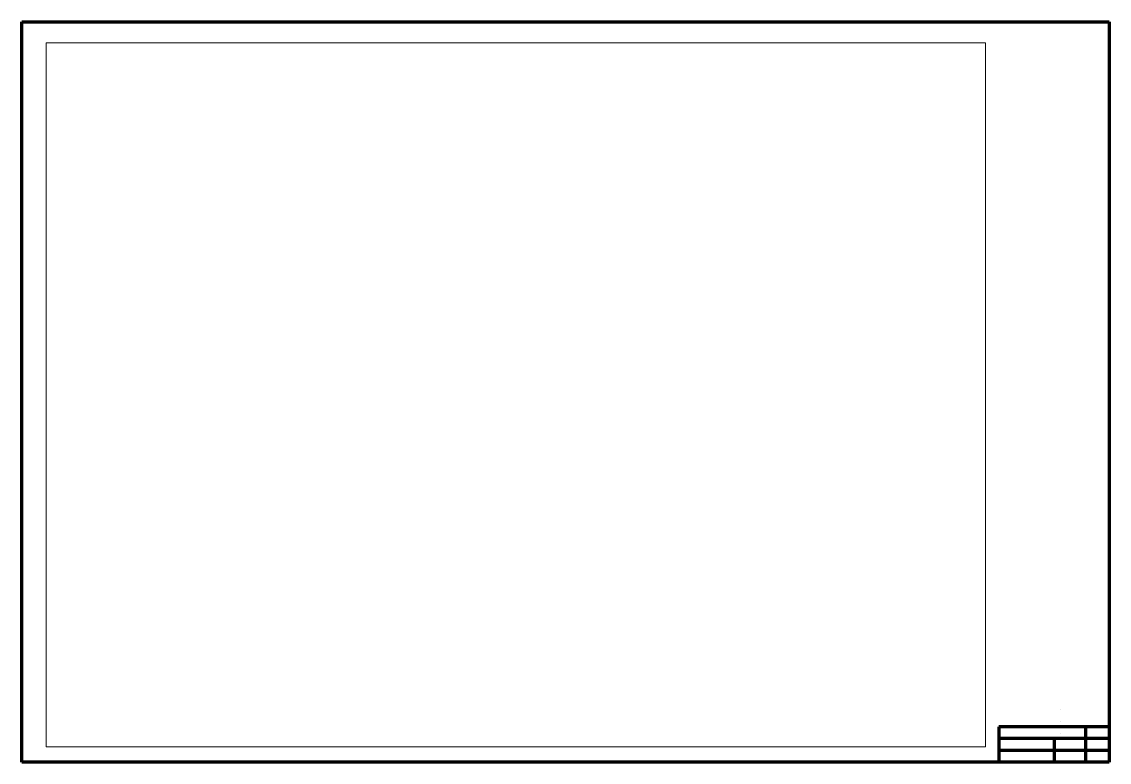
# Paper-space layout '34x22' of a CAD drawing. Header units: inches. Extents: x 0.4 to 34.9, y -0.5 to 23.
import ezdxf

# ---------------------------------------------------------------- set-up
doc = ezdxf.new("R2010")
doc.units = ezdxf.units.IN
doc.header["$MEASUREMENT"] = 0
doc.layers.add('TBlock', color=4, linetype='Continuous', lineweight=70)
doc.layers.add('VP', color=8, linetype='Continuous', plot=False)

psp = doc.layouts.new('34x22')

# ---------------------------------------------------------------- linework, layer by layer
at = {"layer": 'TBlock'}
for p, q in [((0.407, -0.471), (0.407, 23.029)), ((0.407, 23.029), (34.907, 23.029)), ((34.907, 23.029), (34.907, -0.471)), ((33.372, 1.197), (33.372, 1.197)), ((33.372, 0.822), (33.372, 0.822)), ((31.407, 0.654), (31.407, -0.471)), ((33.157, 0.654), (31.407, 0.654)), ((34.157, 0.654), (33.157, 0.654)), ((33.372, 0.447), (33.372, 0.447)), ((34.157, 0.654), (34.157, -0.471)), ((34.907, 0.654), (34.157, 0.654)), ((33.157, 0.279), (31.407, 0.279)), ((33.157, 0.279), (33.157, -0.471)), ((34.157, 0.279), (33.157, 0.279)), ((34.907, 0.279), (34.157, 0.279)), ((33.157, -0.096), (31.407, -0.096)), ((34.157, -0.096), (33.157, -0.096)), ((34.907, -0.096), (34.157, -0.096)), ((34.907, -0.471), (0.407, -0.471))]:
    psp.add_line(p, q, dxfattribs=at)

# ---------------------------------------------------------------- viewports
at = {"layer": 'VP'}
psp.add_viewport(center=(16.078, 11.192), size=(29.797, 22.3397), view_center_point=(-3.815, 11.079), view_height=24.04037, dxfattribs=at)

doc.saveas('drawing.dxf')
